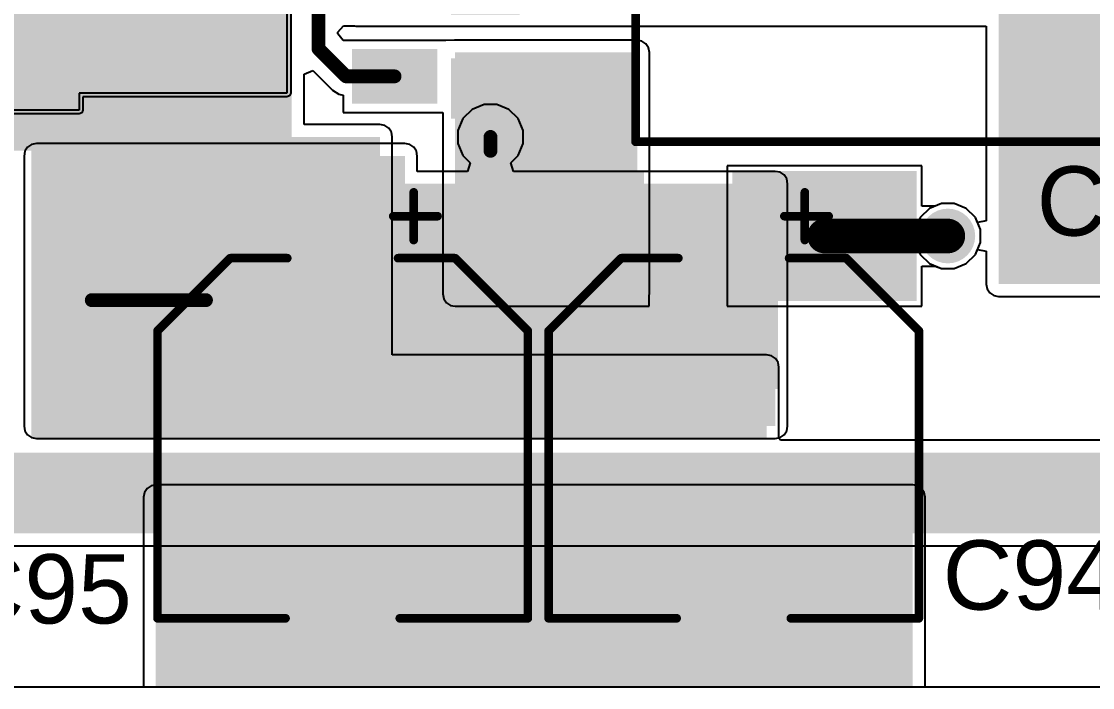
# Model space of a CAD drawing. Header units: millimetres. Extents: x 0 to 214, y 0 to 214.
# Drawn here: x 4.452 to 5.071, y 0.01 to 0.395 of the extents above; entities that cross this region are included whole.
import ezdxf

# ---------------------------------------------------------------- set-up
doc = ezdxf.new("R2010")
doc.units = ezdxf.units.MM
doc.header["$MEASUREMENT"] = 0
for name, color, linetype in [('BottomLayer', 5, 'Continuous'), ('BottomPaste', 16, 'Continuous'), ('BottomSolder', 6, 'Continuous'), ('TopLayer', 1, 'Continuous'), ('TopOverlay', 2, 'Continuous'), ('TopPaste', 8, 'Continuous'), ('TopSolder', 216, 'Continuous'), ('ViaHoleLayer', 16, 'Continuous')]:
    doc.layers.add(name, color=color, linetype=linetype)
doc.styles.add('Arial', font='', dxfattribs={"height": 0.2})
doc.styles.get('Arial').set_extended_font_data('Arial')

# ---------------------------------------------------------------- blocks, each defined once
blk = doc.blocks.new('P____PAK_SO_8_B_55')
at = {"layer": 'BottomLayer'}
for points in [[(0.04371, 0.10601), (0.04371, 0.08199), (0.02029, 0.08199), (0.02029, 0.10601)], [(-0.09991, 0.06122), (-0.09991, 0.08878), (-0.05463, 0.08878), (-0.05463, 0.06122)]]:
    blk.add_hatch(color=5, dxfattribs=at).paths.add_polyline_path(points)
at = {"layer": 'BottomPaste'}
for points in [[(0.04371, 0.10601), (0.04371, 0.08199), (0.02029, 0.08199), (0.02029, 0.10601)], [(-0.09991, 0.06122), (-0.09991, 0.08878), (-0.05463, 0.08878), (-0.05463, 0.06122)]]:
    blk.add_hatch(color=16, dxfattribs=at).paths.add_polyline_path(points)
at = {"layer": 'BottomSolder'}
for points in [[(0.04571, 0.10801), (0.04571, 0.07999), (0.01829, 0.07999), (0.01829, 0.10801)], [(-0.10191, 0.05922), (-0.10191, 0.09078), (-0.05263, 0.09078), (-0.05263, 0.05922)]]:
    blk.add_hatch(color=6, dxfattribs=at).paths.add_polyline_path(points)
at = {"layer": 'BottomLayer'}
for p, q in [((0.10502, 0.08464), (0.10502, 0.09449)), ((0.10502, 0.09449), (0.16998, 0.09449)), ((-0.01506, -0.08465), (-0.01506, 0.08464)), ((-0.01506, 0.08464), (0.10502, 0.08464))]:
    blk.add_line(p, q, dxfattribs=at)
at = {"layer": 'BottomSolder'}
for p, q in [((0.10285, 0.09449), (0.10349, 0.09602)), ((0.10285, 0.08681), (0.10285, 0.09449)), ((0.10349, 0.09602), (0.10502, 0.09665)), ((0.10502, 0.09665), (0.16998, 0.09665)), ((-0.01659, 0.08618), (-0.01506, 0.08681)), ((-0.01506, 0.08681), (0.10285, 0.08681)), ((-0.01723, 0.08464), (-0.01659, 0.08618)), ((-0.01723, -0.08465), (-0.01723, 0.08464))]:
    blk.add_line(p, q, dxfattribs=at)
blk = doc.blocks.new('TO_277_B_65')
at = {"layer": 'BottomLayer'}
for points in [[(-0.0622, 0.10335), (-0.01102, 0.10335), (-0.01102, 0.05217), (-0.0622, 0.05217)], [(0.01102, 0.10335), (0.0622, 0.10335), (0.0622, 0.05217), (0.01102, 0.05217)], [(-0.06693, 0.0128), (0.06693, 0.0128), (0.06693, -0.16831), (-0.06693, -0.16831)]]:
    blk.add_hatch(color=5, dxfattribs=at).paths.add_polyline_path(points)
at = {"layer": 'BottomPaste'}
for points in [[(-0.0622, 0.10335), (-0.01102, 0.10335), (-0.01102, 0.05217), (-0.0622, 0.05217)], [(0.01102, 0.10335), (0.0622, 0.10335), (0.0622, 0.05217), (0.01102, 0.05217)], [(-0.06693, 0.0128), (0.06693, 0.0128), (0.06693, -0.16831), (-0.06693, -0.16831)]]:
    blk.add_hatch(color=16, dxfattribs=at).paths.add_polyline_path(points)
at = {"layer": 'BottomSolder'}
for points in [[(-0.0662, 0.10735), (-0.00702, 0.10735), (-0.00702, 0.04817), (-0.0662, 0.04817)], [(0.00702, 0.10735), (0.0662, 0.10735), (0.0662, 0.04817), (0.00702, 0.04817)], [(-0.07093, 0.0168), (0.07093, 0.0168), (0.07093, -0.17231), (-0.07093, -0.17231)]]:
    blk.add_hatch(color=6, dxfattribs=at).paths.add_polyline_path(points)
blk = doc.blocks.new('50SVPF68M_72')
at = {"layer": 'TopOverlay', "const_width": 0.005}
for points in [[(0.20576, 0.20576), (-0.12165, 0.20576)], [(0.20576, 0.20576), (0.20576, 0.03356)]]:
    blk.add_lwpolyline(points, dxfattribs=at)
at = {"layer": 'TopOverlay', "const_width": 0.0025}
blk.add_lwpolyline([(0.20451, 0.20576, 1), (0.20701, 0.20576, 1)], format="xyb", close=True, dxfattribs=at)
blk.add_lwpolyline([(0.20451, 0.20576, 1), (0.20701, 0.20576, 1)], format="xyb", close=True, dxfattribs=at)
blk = doc.blocks.new('SMA_B_188')
at = {"layer": 'BottomLayer'}
for points in [[(-0.12795, 0.03346), (-0.02953, 0.03346), (-0.02953, -0.03346), (-0.12795, -0.03346)], [(0.02953, 0.03346), (0.12795, 0.03346), (0.12795, -0.03346), (0.02953, -0.03346)]]:
    blk.add_hatch(color=5, dxfattribs=at).paths.add_polyline_path(points)
at = {"layer": 'BottomPaste'}
for points in [[(-0.12795, 0.03346), (-0.02953, 0.03346), (-0.02953, -0.03346), (-0.12795, -0.03346)], [(0.02953, 0.03346), (0.12795, 0.03346), (0.12795, -0.03346), (0.02953, -0.03346)]]:
    blk.add_hatch(color=16, dxfattribs=at).paths.add_polyline_path(points)
at = {"layer": 'BottomSolder'}
for points in [[(-0.13195, 0.03746), (-0.02553, 0.03746), (-0.02553, -0.03746), (-0.13195, -0.03746)], [(0.02553, 0.03746), (0.13195, 0.03746), (0.13195, -0.03746), (0.02553, -0.03746)]]:
    blk.add_hatch(color=6, dxfattribs=at).paths.add_polyline_path(points)
blk = doc.blocks.new('CAP_0603_B_207')
at = {"layer": 'BottomLayer'}
for points in [[(-0.045, -0.0175), (-0.045, 0.0175), (-0.015, 0.0175), (-0.015, -0.0175)], [(0.015, -0.0175), (0.015, 0.0175), (0.045, 0.0175), (0.045, -0.0175)]]:
    blk.add_hatch(color=5, dxfattribs=at).paths.add_polyline_path(points)
at = {"layer": 'BottomPaste'}
for points in [[(-0.045, -0.0175), (-0.045, 0.0175), (-0.015, 0.0175), (-0.015, -0.0175)], [(0.015, -0.0175), (0.015, 0.0175), (0.045, 0.0175), (0.045, -0.0175)]]:
    blk.add_hatch(color=16, dxfattribs=at).paths.add_polyline_path(points)
at = {"layer": 'BottomSolder'}
for points in [[(-0.04736, -0.01986), (-0.04736, 0.01986), (-0.01264, 0.01986), (-0.01264, -0.01986)], [(0.01264, -0.01986), (0.01264, 0.01986), (0.04736, 0.01986), (0.04736, -0.01986)]]:
    blk.add_hatch(color=6, dxfattribs=at).paths.add_polyline_path(points)
blk = doc.blocks.new('UUD1V150MCL1GS_210')
at = {"layer": 'TopLayer'}
for points in [[(-0.13386, 0.02165), (-0.03543, 0.02165), (-0.03543, -0.02165), (-0.13386, -0.02165)], [(0.03543, 0.02165), (0.13386, 0.02165), (0.13386, -0.02165), (0.03543, -0.02165)]]:
    blk.add_hatch(color=1, dxfattribs=at).paths.add_polyline_path(points)
at = {"layer": 'TopPaste'}
for points in [[(-0.13386, 0.02165), (-0.03543, 0.02165), (-0.03543, -0.02165), (-0.13386, -0.02165)], [(0.03543, 0.02165), (0.13386, 0.02165), (0.13386, -0.02165), (0.03543, -0.02165)]]:
    blk.add_hatch(color=8, dxfattribs=at).paths.add_polyline_path(points)
at = {"layer": 'TopSolder'}
for points in [[(-0.13786, 0.02565), (-0.03143, 0.02565), (-0.03143, -0.02565), (-0.13786, -0.02565)], [(0.03143, 0.02565), (0.13786, 0.02565), (0.13786, -0.02565), (0.03143, -0.02565)]]:
    blk.add_hatch(color=216, dxfattribs=at).paths.add_polyline_path(points)
at = {"layer": 'TopOverlay', "const_width": 0.005}
for points in [[(-0.107, 0.065), (-0.065, 0.107)], [(0.101, 0.107), (-0.065, 0.107)], [(0.101, 0.033), (0.101, 0.107)], [(-0.107, 0.032), (-0.107, 0.065)], [(-0.13124, 0.04106), (-0.13124, 0.05483)], [(-0.11746, 0.04106), (-0.14502, 0.04106)], [(-0.13124, 0.02924), (-0.13124, 0.04106)], [(-0.107, -0.065), (-0.107, -0.032)], [(0.101, -0.107), (0.101, -0.033)], [(-0.065, -0.107), (-0.107, -0.065)], [(0.101, -0.107), (-0.065, -0.107)]]:
    blk.add_lwpolyline(points, dxfattribs=at)
at = {"layer": 'TopOverlay', "const_width": 0.0025}
for points in [[(-0.06625, 0.107, 1), (-0.06375, 0.107, 1)], [(-0.06625, 0.107, 1), (-0.06375, 0.107, 1)], [(0.09975, 0.107, 1), (0.10225, 0.107, 1)], [(0.09975, 0.107, 1), (0.10225, 0.107, 1)], [(-0.10825, 0.065, 1), (-0.10575, 0.065, 1)], [(-0.10825, 0.065, 1), (-0.10575, 0.065, 1)], [(-0.13249, 0.05483, 1), (-0.12999, 0.05483, 1)], [(-0.14627, 0.04106, 1), (-0.14377, 0.04106, 1)], [(-0.13249, 0.04106, 1), (-0.12999, 0.04106, 1)], [(-0.13249, 0.04106, 1), (-0.12999, 0.04106, 1)], [(-0.11871, 0.04106, 1), (-0.11621, 0.04106, 1)], [(-0.13249, 0.02924, 1), (-0.12999, 0.02924, 1)], [(-0.10825, 0.032, 1), (-0.10575, 0.032, 1)], [(0.09975, 0.033, 1), (0.10225, 0.033, 1)], [(-0.10825, -0.032, 1), (-0.10575, -0.032, 1)], [(0.09975, -0.033, 1), (0.10225, -0.033, 1)], [(-0.10825, -0.065, 1), (-0.10575, -0.065, 1)], [(-0.10825, -0.065, 1), (-0.10575, -0.065, 1)], [(-0.06625, -0.107, 1), (-0.06375, -0.107, 1)], [(-0.06625, -0.107, 1), (-0.06375, -0.107, 1)], [(0.09975, -0.107, 1), (0.10225, -0.107, 1)], [(0.09975, -0.107, 1), (0.10225, -0.107, 1)]]:
    blk.add_lwpolyline(points, format="xyb", close=True, dxfattribs=at)
blk = doc.blocks.new('UUD1V150MCL1GS_211')
at = {"layer": 'TopLayer'}
for points in [[(-0.13386, 0.02165), (-0.03543, 0.02165), (-0.03543, -0.02165), (-0.13386, -0.02165)], [(0.03543, 0.02165), (0.13386, 0.02165), (0.13386, -0.02165), (0.03543, -0.02165)]]:
    blk.add_hatch(color=1, dxfattribs=at).paths.add_polyline_path(points)
at = {"layer": 'TopPaste'}
for points in [[(-0.13386, 0.02165), (-0.03543, 0.02165), (-0.03543, -0.02165), (-0.13386, -0.02165)], [(0.03543, 0.02165), (0.13386, 0.02165), (0.13386, -0.02165), (0.03543, -0.02165)]]:
    blk.add_hatch(color=8, dxfattribs=at).paths.add_polyline_path(points)
at = {"layer": 'TopSolder'}
for points in [[(-0.13786, 0.02565), (-0.03143, 0.02565), (-0.03143, -0.02565), (-0.13786, -0.02565)], [(0.03143, 0.02565), (0.13786, 0.02565), (0.13786, -0.02565), (0.03143, -0.02565)]]:
    blk.add_hatch(color=216, dxfattribs=at).paths.add_polyline_path(points)
at = {"layer": 'TopOverlay', "const_width": 0.005}
for points in [[(-0.107, 0.065), (-0.065, 0.107)], [(0.101, 0.107), (-0.065, 0.107)], [(0.101, 0.033), (0.101, 0.107)], [(-0.107, 0.032), (-0.107, 0.065)], [(-0.13124, 0.04106), (-0.13124, 0.05483)], [(-0.11746, 0.04106), (-0.14502, 0.04106)], [(-0.13124, 0.02924), (-0.13124, 0.04106)], [(-0.107, -0.065), (-0.107, -0.032)], [(0.101, -0.107), (0.101, -0.033)], [(-0.065, -0.107), (-0.107, -0.065)], [(0.101, -0.107), (-0.065, -0.107)]]:
    blk.add_lwpolyline(points, dxfattribs=at)
at = {"layer": 'TopOverlay', "const_width": 0.0025}
for points in [[(-0.06625, 0.107, 1), (-0.06375, 0.107, 1)], [(-0.06625, 0.107, 1), (-0.06375, 0.107, 1)], [(0.09975, 0.107, 1), (0.10225, 0.107, 1)], [(0.09975, 0.107, 1), (0.10225, 0.107, 1)], [(-0.10825, 0.065, 1), (-0.10575, 0.065, 1)], [(-0.10825, 0.065, 1), (-0.10575, 0.065, 1)], [(-0.13249, 0.05483, 1), (-0.12999, 0.05483, 1)], [(-0.14627, 0.04106, 1), (-0.14377, 0.04106, 1)], [(-0.13249, 0.04106, 1), (-0.12999, 0.04106, 1)], [(-0.13249, 0.04106, 1), (-0.12999, 0.04106, 1)], [(-0.11871, 0.04106, 1), (-0.11621, 0.04106, 1)], [(-0.13249, 0.02924, 1), (-0.12999, 0.02924, 1)], [(-0.10825, 0.032, 1), (-0.10575, 0.032, 1)], [(0.09975, 0.033, 1), (0.10225, 0.033, 1)], [(-0.10825, -0.032, 1), (-0.10575, -0.032, 1)], [(0.09975, -0.033, 1), (0.10225, -0.033, 1)], [(-0.10825, -0.065, 1), (-0.10575, -0.065, 1)], [(-0.10825, -0.065, 1), (-0.10575, -0.065, 1)], [(-0.06625, -0.107, 1), (-0.06375, -0.107, 1)], [(-0.06625, -0.107, 1), (-0.06375, -0.107, 1)], [(0.09975, -0.107, 1), (0.10225, -0.107, 1)], [(0.09975, -0.107, 1), (0.10225, -0.107, 1)]]:
    blk.add_lwpolyline(points, format="xyb", close=True, dxfattribs=at)

msp = doc.modelspace()

# ---------------------------------------------------------------- hatches: boundary and pattern name
at = {"layer": 'BottomLayer'}
for points in [[(4.419, 0.32), (4.6086, 0.32), (4.6086, 0.54677), (4.419, 0.54677)], [(5.017, 0.24302), (5.383, 0.24302), (5.383, 0.435), (5.017, 0.435)], [(4.70299, 0.23732), (4.80821, 0.23732), (4.80821, 0.37678), (4.70299, 0.37678)], [(4.458, 0.154), (4.65955, 0.154), (4.65955, 0.328), (4.458, 0.328)], [(4.621, 0.154), (4.883, 0.154), (4.883, 0.195), (4.621, 0.195)], [(4.3879, 0.099), (5.1969, 0.099), (5.1969, 0.14575), (4.3879, 0.14575)]]:
    msp.add_hatch(color=5, dxfattribs=at).paths.add_polyline_path(points)
h = msp.add_hatch(color=5, dxfattribs=at)
edge = h.paths.add_edge_path()
edge.add_arc((4.72343, 0.328), 0.01181, 0, 360)
h = msp.add_hatch(color=5, dxfattribs=at)
edge = h.paths.add_edge_path()
edge.add_arc((4.474, 0.3), 0.01181, 0, 360)
h = msp.add_hatch(color=5, dxfattribs=at)
edge = h.paths.add_edge_path()
edge.add_arc((4.557, 0.3), 0.01181, 0, 360)
h = msp.add_hatch(color=5, dxfattribs=at)
edge = h.paths.add_edge_path()
edge.add_arc((4.64, 0.3), 0.01181, 0, 360)
h = msp.add_hatch(color=5, dxfattribs=at)
edge = h.paths.add_edge_path()
edge.add_arc((4.98771, 0.27079), 0.01181, 0, 360)
h = msp.add_hatch(color=5, dxfattribs=at)
edge = h.paths.add_edge_path()
edge.add_arc((4.474, 0.237), 0.01181, 0, 360)
h = msp.add_hatch(color=5, dxfattribs=at)
edge = h.paths.add_edge_path()
edge.add_arc((4.557, 0.237), 0.01181, 0, 360)
h = msp.add_hatch(color=5, dxfattribs=at)
edge = h.paths.add_edge_path()
edge.add_arc((4.474, 0.174), 0.01181, 0, 360)
h = msp.add_hatch(color=5, dxfattribs=at)
edge = h.paths.add_edge_path()
edge.add_arc((4.557, 0.174), 0.01181, 0, 360)
h = msp.add_hatch(color=5, dxfattribs=at)
edge = h.paths.add_edge_path()
edge.add_arc((4.64, 0.174), 0.01181, 0, 360)
h = msp.add_hatch(color=5, dxfattribs=at)
edge = h.paths.add_edge_path()
edge.add_arc((4.859, 0.174), 0.01181, 0, 360)
h = msp.add_hatch(color=5, dxfattribs=at)
edge = h.paths.add_edge_path()
edge.add_arc((4.56267, 0.07), 0.01181, 0, 360)
h = msp.add_hatch(color=5, dxfattribs=at)
edge = h.paths.add_edge_path()
edge.add_arc((4.596, 0.07), 0.01181, 0, 360)
h = msp.add_hatch(color=5, dxfattribs=at)
edge = h.paths.add_edge_path()
edge.add_arc((4.68, 0.07), 0.01181, 0, 360)
h = msp.add_hatch(color=5, dxfattribs=at)
edge = h.paths.add_edge_path()
edge.add_arc((4.71333, 0.07), 0.01181, 0, 360)
h = msp.add_hatch(color=5, dxfattribs=at)
edge = h.paths.add_edge_path()
edge.add_arc((4.78567, 0.07), 0.01181, 0, 360)
h = msp.add_hatch(color=5, dxfattribs=at)
edge = h.paths.add_edge_path()
edge.add_arc((4.819, 0.07), 0.01181, 0, 360)
h = msp.add_hatch(color=5, dxfattribs=at)
edge = h.paths.add_edge_path()
edge.add_arc((4.903, 0.07), 0.01181, 0, 360)
h = msp.add_hatch(color=5, dxfattribs=at)
edge = h.paths.add_edge_path()
edge.add_arc((4.93633, 0.07), 0.01181, 0, 360)
at = {"layer": 'BottomSolder'}
h = msp.add_hatch(color=6, dxfattribs=at)
edge = h.paths.add_edge_path()
edge.add_arc((4.72343, 0.328), 0.01581, 0, 360)
h = msp.add_hatch(color=6, dxfattribs=at)
edge = h.paths.add_edge_path()
edge.add_arc((4.474, 0.3), 0.01581, 0, 360)
h = msp.add_hatch(color=6, dxfattribs=at)
edge = h.paths.add_edge_path()
edge.add_arc((4.557, 0.3), 0.01581, 0, 360)
h = msp.add_hatch(color=6, dxfattribs=at)
edge = h.paths.add_edge_path()
edge.add_arc((4.64, 0.3), 0.01581, 0, 360)
h = msp.add_hatch(color=6, dxfattribs=at)
edge = h.paths.add_edge_path()
edge.add_arc((4.98771, 0.27079), 0.01581, 0, 360)
h = msp.add_hatch(color=6, dxfattribs=at)
edge = h.paths.add_edge_path()
edge.add_arc((4.474, 0.237), 0.01581, 0, 360)
h = msp.add_hatch(color=6, dxfattribs=at)
edge = h.paths.add_edge_path()
edge.add_arc((4.557, 0.237), 0.01581, 0, 360)
h = msp.add_hatch(color=6, dxfattribs=at)
edge = h.paths.add_edge_path()
edge.add_arc((4.474, 0.174), 0.01581, 0, 360)
h = msp.add_hatch(color=6, dxfattribs=at)
edge = h.paths.add_edge_path()
edge.add_arc((4.557, 0.174), 0.01581, 0, 360)
h = msp.add_hatch(color=6, dxfattribs=at)
edge = h.paths.add_edge_path()
edge.add_arc((4.64, 0.174), 0.01581, 0, 360)
h = msp.add_hatch(color=6, dxfattribs=at)
edge = h.paths.add_edge_path()
edge.add_arc((4.859, 0.174), 0.01581, 0, 360)
h = msp.add_hatch(color=6, dxfattribs=at)
edge = h.paths.add_edge_path()
edge.add_arc((4.56267, 0.07), 0.01581, 0, 360)
h = msp.add_hatch(color=6, dxfattribs=at)
edge = h.paths.add_edge_path()
edge.add_arc((4.596, 0.07), 0.01581, 0, 360)
h = msp.add_hatch(color=6, dxfattribs=at)
edge = h.paths.add_edge_path()
edge.add_arc((4.68, 0.07), 0.01581, 0, 360)
h = msp.add_hatch(color=6, dxfattribs=at)
edge = h.paths.add_edge_path()
edge.add_arc((4.71333, 0.07), 0.01581, 0, 360)
h = msp.add_hatch(color=6, dxfattribs=at)
edge = h.paths.add_edge_path()
edge.add_arc((4.78567, 0.07), 0.01581, 0, 360)
h = msp.add_hatch(color=6, dxfattribs=at)
edge = h.paths.add_edge_path()
edge.add_arc((4.819, 0.07), 0.01581, 0, 360)
h = msp.add_hatch(color=6, dxfattribs=at)
edge = h.paths.add_edge_path()
edge.add_arc((4.903, 0.07), 0.01581, 0, 360)
h = msp.add_hatch(color=6, dxfattribs=at)
edge = h.paths.add_edge_path()
edge.add_arc((4.93633, 0.07), 0.01581, 0, 360)
at = {"layer": 'TopLayer'}
h = msp.add_hatch(color=1, dxfattribs=at)
edge = h.paths.add_edge_path()
edge.add_arc((4.72343, 0.328), 0.01181, 0, 360)
for points in [[(4.461, 0.297), (4.674, 0.297), (4.674, 0.317), (4.461, 0.317)], [(4.461, 0.161), (4.888, 0.161), (4.888, 0.301), (4.461, 0.301)], [(4.53, 0.01), (4.96746, 0.01), (4.96746, 0.12), (4.53, 0.12)]]:
    msp.add_hatch(color=1, dxfattribs=at).paths.add_polyline_path(points)
h = msp.add_hatch(color=1, dxfattribs=at)
edge = h.paths.add_edge_path()
edge.add_arc((4.474, 0.3), 0.01181, 0, 360)
h = msp.add_hatch(color=1, dxfattribs=at)
edge = h.paths.add_edge_path()
edge.add_arc((4.557, 0.3), 0.01181, 0, 360)
h = msp.add_hatch(color=1, dxfattribs=at)
edge = h.paths.add_edge_path()
edge.add_arc((4.64, 0.3), 0.01181, 0, 360)
h = msp.add_hatch(color=1, dxfattribs=at)
edge = h.paths.add_edge_path()
edge.add_arc((4.98771, 0.27079), 0.01181, 0, 360)
h = msp.add_hatch(color=1, dxfattribs=at)
edge = h.paths.add_edge_path()
edge.add_arc((4.474, 0.237), 0.01181, 0, 360)
h = msp.add_hatch(color=1, dxfattribs=at)
edge = h.paths.add_edge_path()
edge.add_arc((4.557, 0.237), 0.01181, 0, 360)
h = msp.add_hatch(color=1, dxfattribs=at)
edge = h.paths.add_edge_path()
edge.add_arc((4.474, 0.174), 0.01181, 0, 360)
h = msp.add_hatch(color=1, dxfattribs=at)
edge = h.paths.add_edge_path()
edge.add_arc((4.557, 0.174), 0.01181, 0, 360)
h = msp.add_hatch(color=1, dxfattribs=at)
edge = h.paths.add_edge_path()
edge.add_arc((4.64, 0.174), 0.01181, 0, 360)
h = msp.add_hatch(color=1, dxfattribs=at)
edge = h.paths.add_edge_path()
edge.add_arc((4.859, 0.174), 0.01181, 0, 360)
h = msp.add_hatch(color=1, dxfattribs=at)
edge = h.paths.add_edge_path()
edge.add_arc((4.56267, 0.07), 0.01181, 0, 360)
h = msp.add_hatch(color=1, dxfattribs=at)
edge = h.paths.add_edge_path()
edge.add_arc((4.596, 0.07), 0.01181, 0, 360)
h = msp.add_hatch(color=1, dxfattribs=at)
edge = h.paths.add_edge_path()
edge.add_arc((4.68, 0.07), 0.01181, 0, 360)
h = msp.add_hatch(color=1, dxfattribs=at)
edge = h.paths.add_edge_path()
edge.add_arc((4.71333, 0.07), 0.01181, 0, 360)
h = msp.add_hatch(color=1, dxfattribs=at)
edge = h.paths.add_edge_path()
edge.add_arc((4.78567, 0.07), 0.01181, 0, 360)
h = msp.add_hatch(color=1, dxfattribs=at)
edge = h.paths.add_edge_path()
edge.add_arc((4.819, 0.07), 0.01181, 0, 360)
h = msp.add_hatch(color=1, dxfattribs=at)
edge = h.paths.add_edge_path()
edge.add_arc((4.903, 0.07), 0.01181, 0, 360)
h = msp.add_hatch(color=1, dxfattribs=at)
edge = h.paths.add_edge_path()
edge.add_arc((4.93633, 0.07), 0.01181, 0, 360)
at = {"layer": 'TopSolder'}
h = msp.add_hatch(color=216, dxfattribs=at)
edge = h.paths.add_edge_path()
edge.add_arc((4.72343, 0.328), 0.01581, 0, 360)
h = msp.add_hatch(color=216, dxfattribs=at)
edge = h.paths.add_edge_path()
edge.add_arc((4.474, 0.3), 0.01581, 0, 360)
h = msp.add_hatch(color=216, dxfattribs=at)
edge = h.paths.add_edge_path()
edge.add_arc((4.557, 0.3), 0.01581, 0, 360)
h = msp.add_hatch(color=216, dxfattribs=at)
edge = h.paths.add_edge_path()
edge.add_arc((4.64, 0.3), 0.01581, 0, 360)
h = msp.add_hatch(color=216, dxfattribs=at)
edge = h.paths.add_edge_path()
edge.add_arc((4.98771, 0.27079), 0.01581, 0, 360)
h = msp.add_hatch(color=216, dxfattribs=at)
edge = h.paths.add_edge_path()
edge.add_arc((4.474, 0.237), 0.01581, 0, 360)
h = msp.add_hatch(color=216, dxfattribs=at)
edge = h.paths.add_edge_path()
edge.add_arc((4.557, 0.237), 0.01581, 0, 360)
h = msp.add_hatch(color=216, dxfattribs=at)
edge = h.paths.add_edge_path()
edge.add_arc((4.474, 0.174), 0.01581, 0, 360)
h = msp.add_hatch(color=216, dxfattribs=at)
edge = h.paths.add_edge_path()
edge.add_arc((4.557, 0.174), 0.01581, 0, 360)
h = msp.add_hatch(color=216, dxfattribs=at)
edge = h.paths.add_edge_path()
edge.add_arc((4.64, 0.174), 0.01581, 0, 360)
h = msp.add_hatch(color=216, dxfattribs=at)
edge = h.paths.add_edge_path()
edge.add_arc((4.859, 0.174), 0.01581, 0, 360)
h = msp.add_hatch(color=216, dxfattribs=at)
edge = h.paths.add_edge_path()
edge.add_arc((4.56267, 0.07), 0.01581, 0, 360)
h = msp.add_hatch(color=216, dxfattribs=at)
edge = h.paths.add_edge_path()
edge.add_arc((4.596, 0.07), 0.01581, 0, 360)
h = msp.add_hatch(color=216, dxfattribs=at)
edge = h.paths.add_edge_path()
edge.add_arc((4.68, 0.07), 0.01581, 0, 360)
h = msp.add_hatch(color=216, dxfattribs=at)
edge = h.paths.add_edge_path()
edge.add_arc((4.71333, 0.07), 0.01581, 0, 360)
h = msp.add_hatch(color=216, dxfattribs=at)
edge = h.paths.add_edge_path()
edge.add_arc((4.78567, 0.07), 0.01581, 0, 360)
h = msp.add_hatch(color=216, dxfattribs=at)
edge = h.paths.add_edge_path()
edge.add_arc((4.819, 0.07), 0.01581, 0, 360)
h = msp.add_hatch(color=216, dxfattribs=at)
edge = h.paths.add_edge_path()
edge.add_arc((4.903, 0.07), 0.01581, 0, 360)
h = msp.add_hatch(color=216, dxfattribs=at)
edge = h.paths.add_edge_path()
edge.add_arc((4.93633, 0.07), 0.01581, 0, 360)
at = {"layer": 'ViaHoleLayer'}
h = msp.add_hatch(color=16, dxfattribs=at)
edge = h.paths.add_edge_path()
edge.add_arc((4.72343, 0.328), 0.00591, 0, 360)
h = msp.add_hatch(color=16, dxfattribs=at)
edge = h.paths.add_edge_path()
edge.add_arc((4.474, 0.3), 0.00591, 0, 360)
h = msp.add_hatch(color=16, dxfattribs=at)
edge = h.paths.add_edge_path()
edge.add_arc((4.557, 0.3), 0.00591, 0, 360)
h = msp.add_hatch(color=16, dxfattribs=at)
edge = h.paths.add_edge_path()
edge.add_arc((4.64, 0.3), 0.00591, 0, 360)
h = msp.add_hatch(color=16, dxfattribs=at)
edge = h.paths.add_edge_path()
edge.add_arc((4.98771, 0.27079), 0.00591, 0, 360)
h = msp.add_hatch(color=16, dxfattribs=at)
edge = h.paths.add_edge_path()
edge.add_arc((4.474, 0.237), 0.00591, 0, 360)
h = msp.add_hatch(color=16, dxfattribs=at)
edge = h.paths.add_edge_path()
edge.add_arc((4.557, 0.237), 0.00591, 0, 360)
h = msp.add_hatch(color=16, dxfattribs=at)
edge = h.paths.add_edge_path()
edge.add_arc((4.474, 0.174), 0.00591, 0, 360)
h = msp.add_hatch(color=16, dxfattribs=at)
edge = h.paths.add_edge_path()
edge.add_arc((4.557, 0.174), 0.00591, 0, 360)
h = msp.add_hatch(color=16, dxfattribs=at)
edge = h.paths.add_edge_path()
edge.add_arc((4.64, 0.174), 0.00591, 0, 360)
h = msp.add_hatch(color=16, dxfattribs=at)
edge = h.paths.add_edge_path()
edge.add_arc((4.859, 0.174), 0.00591, 0, 360)
h = msp.add_hatch(color=16, dxfattribs=at)
edge = h.paths.add_edge_path()
edge.add_arc((4.56267, 0.07), 0.00591, 0, 360)
h = msp.add_hatch(color=16, dxfattribs=at)
edge = h.paths.add_edge_path()
edge.add_arc((4.596, 0.07), 0.00591, 0, 360)
h = msp.add_hatch(color=16, dxfattribs=at)
edge = h.paths.add_edge_path()
edge.add_arc((4.68, 0.07), 0.00591, 0, 360)
h = msp.add_hatch(color=16, dxfattribs=at)
edge = h.paths.add_edge_path()
edge.add_arc((4.71333, 0.07), 0.00591, 0, 360)
h = msp.add_hatch(color=16, dxfattribs=at)
edge = h.paths.add_edge_path()
edge.add_arc((4.78567, 0.07), 0.00591, 0, 360)
h = msp.add_hatch(color=16, dxfattribs=at)
edge = h.paths.add_edge_path()
edge.add_arc((4.819, 0.07), 0.00591, 0, 360)
h = msp.add_hatch(color=16, dxfattribs=at)
edge = h.paths.add_edge_path()
edge.add_arc((4.903, 0.07), 0.00591, 0, 360)
h = msp.add_hatch(color=16, dxfattribs=at)
edge = h.paths.add_edge_path()
edge.add_arc((4.93633, 0.07), 0.00591, 0, 360)

# ---------------------------------------------------------------- linework, layer by layer
at = {"layer": 'BottomLayer'}
for p, q in [((4.63522, 0.3886), (4.63855, 0.39222)), ((4.63855, 0.39222), (4.64486, 0.39222)), ((4.64486, 0.39222), (4.64555, 0.39208)), ((4.64555, 0.39208), (5.00986, 0.39208)), ((5.00986, 0.39208), (5.00986, 0.27952)), ((4.63522, 0.38748), (4.63522, 0.3886)), ((4.63836, 0.38378), (4.63522, 0.38748)), ((4.69764, 0.38378), (4.63836, 0.38378)), ((4.70261, 0.38384), (4.69764, 0.38378)), ((4.69764, 0.38378), (4.69764, 0.38378)), ((4.69764, 0.38378), (4.69764, 0.38378)), ((4.70299, 0.38392), (4.70261, 0.38384)), ((4.80821, 0.38392), (4.70299, 0.38392)), ((4.81094, 0.38337), (4.80821, 0.38392)), ((4.81326, 0.38183), (4.81094, 0.38337)), ((4.81481, 0.37951), (4.81326, 0.38183)), ((4.81535, 0.37678), (4.81481, 0.37951)), ((4.81535, 0.23732), (4.81535, 0.37678)), ((4.61574, 0.36433), (4.62074, 0.3664)), ((4.62074, 0.3664), (4.63207, 0.35507)), ((4.61574, 0.33514), (4.61574, 0.36433)), ((4.63207, 0.35507), (4.63207, 0.35507)), ((4.63207, 0.35507), (4.63571, 0.35264)), ((4.63571, 0.35264), (4.63836, 0.35211)), ((4.63836, 0.35211), (4.63836, 0.34222)), ((4.63836, 0.34222), (4.69586, 0.34222)), ((4.69586, 0.34222), (4.69586, 0.23732)), ((4.65955, 0.33514), (4.61574, 0.33514)), ((4.66228, 0.33459), (4.65955, 0.33514)), ((4.6646, 0.33305), (4.66228, 0.33459)), ((4.66615, 0.33073), (4.6646, 0.33305)), ((4.66669, 0.328), (4.66615, 0.33073)), ((4.66669, 0.20214), (4.66669, 0.328)), ((4.97269, 0.31125), (4.86027, 0.31125)), ((4.86027, 0.31125), (4.86027, 0.23032)), ((4.97269, 0.28812), (4.97269, 0.31125)), ((4.9804, 0.28812), (4.97269, 0.28812)), ((4.98397, 0.2896), (4.9804, 0.28812)), ((4.99145, 0.2896), (4.98397, 0.2896)), ((4.99836, 0.28673), (4.99145, 0.2896)), ((5.00366, 0.28144), (4.99836, 0.28673)), ((5.00486, 0.27853), (5.00366, 0.28144)), ((5.00986, 0.27952), (5.00486, 0.27853)), ((4.99836, 0.25484), (5.00366, 0.26013)), ((5.00366, 0.26013), (5.00486, 0.26305)), ((5.00486, 0.26305), (5.00986, 0.26205)), ((5.00986, 0.26205), (5.00986, 0.24302)), ((4.99145, 0.25198), (4.99836, 0.25484)), ((4.97269, 0.23032), (4.97269, 0.25345)), ((4.97269, 0.25345), (4.9804, 0.25345)), ((4.9804, 0.25345), (4.98397, 0.25198)), ((4.98397, 0.25198), (4.99145, 0.25198)), ((5.00986, 0.24302), (5.01041, 0.24029)), ((4.69586, 0.23732), (4.6964, 0.23459)), ((4.81521, 0.23663), (4.81535, 0.23732)), ((4.81521, 0.23032), (4.81521, 0.23663)), ((5.01041, 0.24029), (5.01195, 0.23798)), ((5.01195, 0.23798), (5.01427, 0.23643)), ((5.01427, 0.23643), (5.017, 0.23589)), ((5.017, 0.23589), (5.383, 0.23589)), ((4.6964, 0.23459), (4.69795, 0.23228)), ((4.69795, 0.23228), (4.70026, 0.23073)), ((4.70026, 0.23073), (4.70299, 0.23019)), ((4.70299, 0.23019), (4.80821, 0.23019)), ((4.80821, 0.23019), (4.8089, 0.23032)), ((4.8089, 0.23032), (4.81521, 0.23032)), ((4.86027, 0.23032), (4.97269, 0.23032)), ((4.883, 0.20214), (4.66669, 0.20214)), ((4.88573, 0.20159), (4.883, 0.20214)), ((4.88805, 0.20005), (4.88573, 0.20159)), ((4.88959, 0.19773), (4.88805, 0.20005)), ((4.89014, 0.195), (4.88959, 0.19773)), ((4.89014, 0.154), (4.89014, 0.195)), ((4.89105, 0.15289), (4.89014, 0.154)), ((5.15918, 0.15289), (4.89105, 0.15289)), ((4.3879, 0.09186), (5.228, 0.09186)), ((5.25483, 0.0102), (1.269, 0.0102))]:
    msp.add_line(p, q, dxfattribs=at)
for points, const_width in [([(4.624, 0.379), (4.624, 0.578)], 0.008), ([(4.624, 0.379), (4.64, 0.363)], 0.008), ([(4.64, 0.363), (4.668, 0.363)], 0.008), ([(4.72343, 0.32), (4.72343, 0.328)], 0.008), ([(4.91648, 0.27079), (4.98771, 0.27079)], 0.02), ([(4.493, 0.23375), (4.559, 0.23375)], 0.008)]:
    msp.add_lwpolyline(points, dxfattribs=dict(at, const_width=const_width))
for points, const_width in [([(4.622, 0.379, 1), (4.626, 0.379, 1)], 0.004), ([(4.622, 0.379, 1), (4.626, 0.379, 1)], 0.004), ([(4.638, 0.363, 1), (4.642, 0.363, 1)], 0.004), ([(4.638, 0.363, 1), (4.642, 0.363, 1)], 0.004), ([(4.666, 0.363, 1), (4.67, 0.363, 1)], 0.004), ([(4.72143, 0.328, 1), (4.72543, 0.328, 1)], 0.004), ([(4.72143, 0.32, 1), (4.72543, 0.32, 1)], 0.004), ([(4.91148, 0.27079, 1), (4.92148, 0.27079, 1)], 0.01), ([(4.98271, 0.27079, 1), (4.99271, 0.27079, 1)], 0.01), ([(4.491, 0.23375, 1), (4.495, 0.23375, 1)], 0.004), ([(4.557, 0.23375, 1), (4.561, 0.23375, 1)], 0.004)]:
    msp.add_lwpolyline(points, format="xyb", close=True, dxfattribs=dict(at, const_width=const_width))
at = {"layer": 'TopLayer'}
for p, q in [((4.71969, 0.34681), (4.71278, 0.34395)), ((4.72717, 0.34681), (4.71969, 0.34681)), ((4.73409, 0.34395), (4.72717, 0.34681)), ((4.71278, 0.34395), (4.70749, 0.33866)), ((4.73938, 0.33866), (4.73409, 0.34395)), ((4.70749, 0.33866), (4.70462, 0.33174)), ((4.74224, 0.33174), (4.73938, 0.33866)), ((4.70462, 0.33174), (4.70462, 0.32426)), ((4.74224, 0.32426), (4.74224, 0.33174)), ((4.45595, 0.32205), (4.45441, 0.31973)), ((4.45827, 0.32359), (4.45595, 0.32205)), ((4.461, 0.32414), (4.45827, 0.32359)), ((4.674, 0.32414), (4.461, 0.32414)), ((4.67673, 0.32359), (4.674, 0.32414)), ((4.67905, 0.32205), (4.67673, 0.32359)), ((4.68059, 0.31973), (4.67905, 0.32205)), ((4.70462, 0.32426), (4.70749, 0.31734)), ((4.73938, 0.31734), (4.74224, 0.32426)), ((4.45441, 0.31973), (4.45386, 0.317)), ((4.45386, 0.317), (4.45386, 0.301)), ((4.68114, 0.317), (4.68059, 0.31973)), ((4.68114, 0.30814), (4.68114, 0.317)), ((4.70749, 0.31734), (4.71169, 0.31314)), ((4.73517, 0.31314), (4.73938, 0.31734)), ((4.71169, 0.31314), (4.71016, 0.30814)), ((4.73671, 0.30814), (4.73517, 0.31314)), ((4.71016, 0.30814), (4.68114, 0.30814)), ((4.888, 0.30814), (4.73671, 0.30814)), ((4.89073, 0.30759), (4.888, 0.30814)), ((4.89305, 0.30605), (4.89073, 0.30759)), ((4.89459, 0.30373), (4.89305, 0.30605)), ((4.89514, 0.301), (4.89459, 0.30373)), ((4.45386, 0.301), (4.45386, 0.161)), ((4.89514, 0.161), (4.89514, 0.301)), ((4.97705, 0.28673), (4.97176, 0.28144)), ((4.98397, 0.2896), (4.97705, 0.28673)), ((4.99145, 0.2896), (4.98397, 0.2896)), ((4.99836, 0.28673), (4.99145, 0.2896)), ((5.00366, 0.28144), (4.99836, 0.28673)), ((4.97176, 0.28144), (4.9689, 0.27453)), ((5.00652, 0.27453), (5.00366, 0.28144)), ((4.9689, 0.27453), (4.9689, 0.26705)), ((5.00652, 0.26705), (5.00652, 0.27453)), ((4.9689, 0.26705), (4.97176, 0.26013)), ((5.00366, 0.26013), (5.00652, 0.26705)), ((4.97176, 0.26013), (4.97705, 0.25484)), ((4.99836, 0.25484), (5.00366, 0.26013)), ((4.97705, 0.25484), (4.98397, 0.25198)), ((4.99145, 0.25198), (4.99836, 0.25484)), ((4.98397, 0.25198), (4.99145, 0.25198)), ((4.45386, 0.161), (4.45441, 0.15827)), ((4.89459, 0.15827), (4.89514, 0.161)), ((4.45441, 0.15827), (4.45595, 0.15595)), ((4.45595, 0.15595), (4.45827, 0.15441)), ((4.89073, 0.15441), (4.89305, 0.15595)), ((4.89305, 0.15595), (4.89459, 0.15827)), ((4.45827, 0.15441), (4.461, 0.15386)), ((4.461, 0.15386), (4.888, 0.15386)), ((4.888, 0.15386), (4.89073, 0.15441)), ((4.52495, 0.12505), (4.52341, 0.12273)), ((4.52727, 0.12659), (4.52495, 0.12505)), ((4.53, 0.12714), (4.52727, 0.12659)), ((4.96746, 0.12714), (4.53, 0.12714)), ((4.97019, 0.12659), (4.96746, 0.12714)), ((4.97251, 0.12505), (4.97019, 0.12659)), ((4.97405, 0.12273), (4.97251, 0.12505)), ((4.52341, 0.12273), (4.52286, 0.12)), ((4.52286, 0.12), (4.52286, 0.0102)), ((4.9746, 0.12), (4.97405, 0.12273)), ((4.9746, 0.0102), (4.9746, 0.12)), ((4.52286, 0.0102), (4.152, 0.0102)), ((5.25483, 0.0102), (4.9746, 0.0102))]:
    msp.add_line(p, q, dxfattribs=at)

# ---------------------------------------------------------------- block references
for name, p, rotation in [('P____PAK_SO_8_B_55', (4.59073, 0.438), 180), ('50SVPF68M_72', (5.013, 0.531), 180), ('CAP_0603_B_207', (4.72049, 0.386), 270), ('TO_277_B_65', (4.49124, 0.23375), 90), ('UUD1V150MCL1GS_210', (4.638, 0.151), 270), ('UUD1V150MCL1GS_211', (4.864, 0.151), 270)]:
    msp.add_blockref(name, p, dxfattribs=dict(rotation=rotation))
msp.add_blockref('SMA_B_188', (4.83774, 0.27079))

# ---------------------------------------------------------------- texts
at = {"layer": 'TopOverlay', "style": 'Arial'}
for s, p in [('C102', (5.03902, 0.27101)), ('C94', (4.98468, 0.05501)), ('C95', (4.41368, 0.04701))]:
    msp.add_text(s, height=0.04, dxfattribs=at).set_placement(p)

doc.saveas('drawing.dxf')
